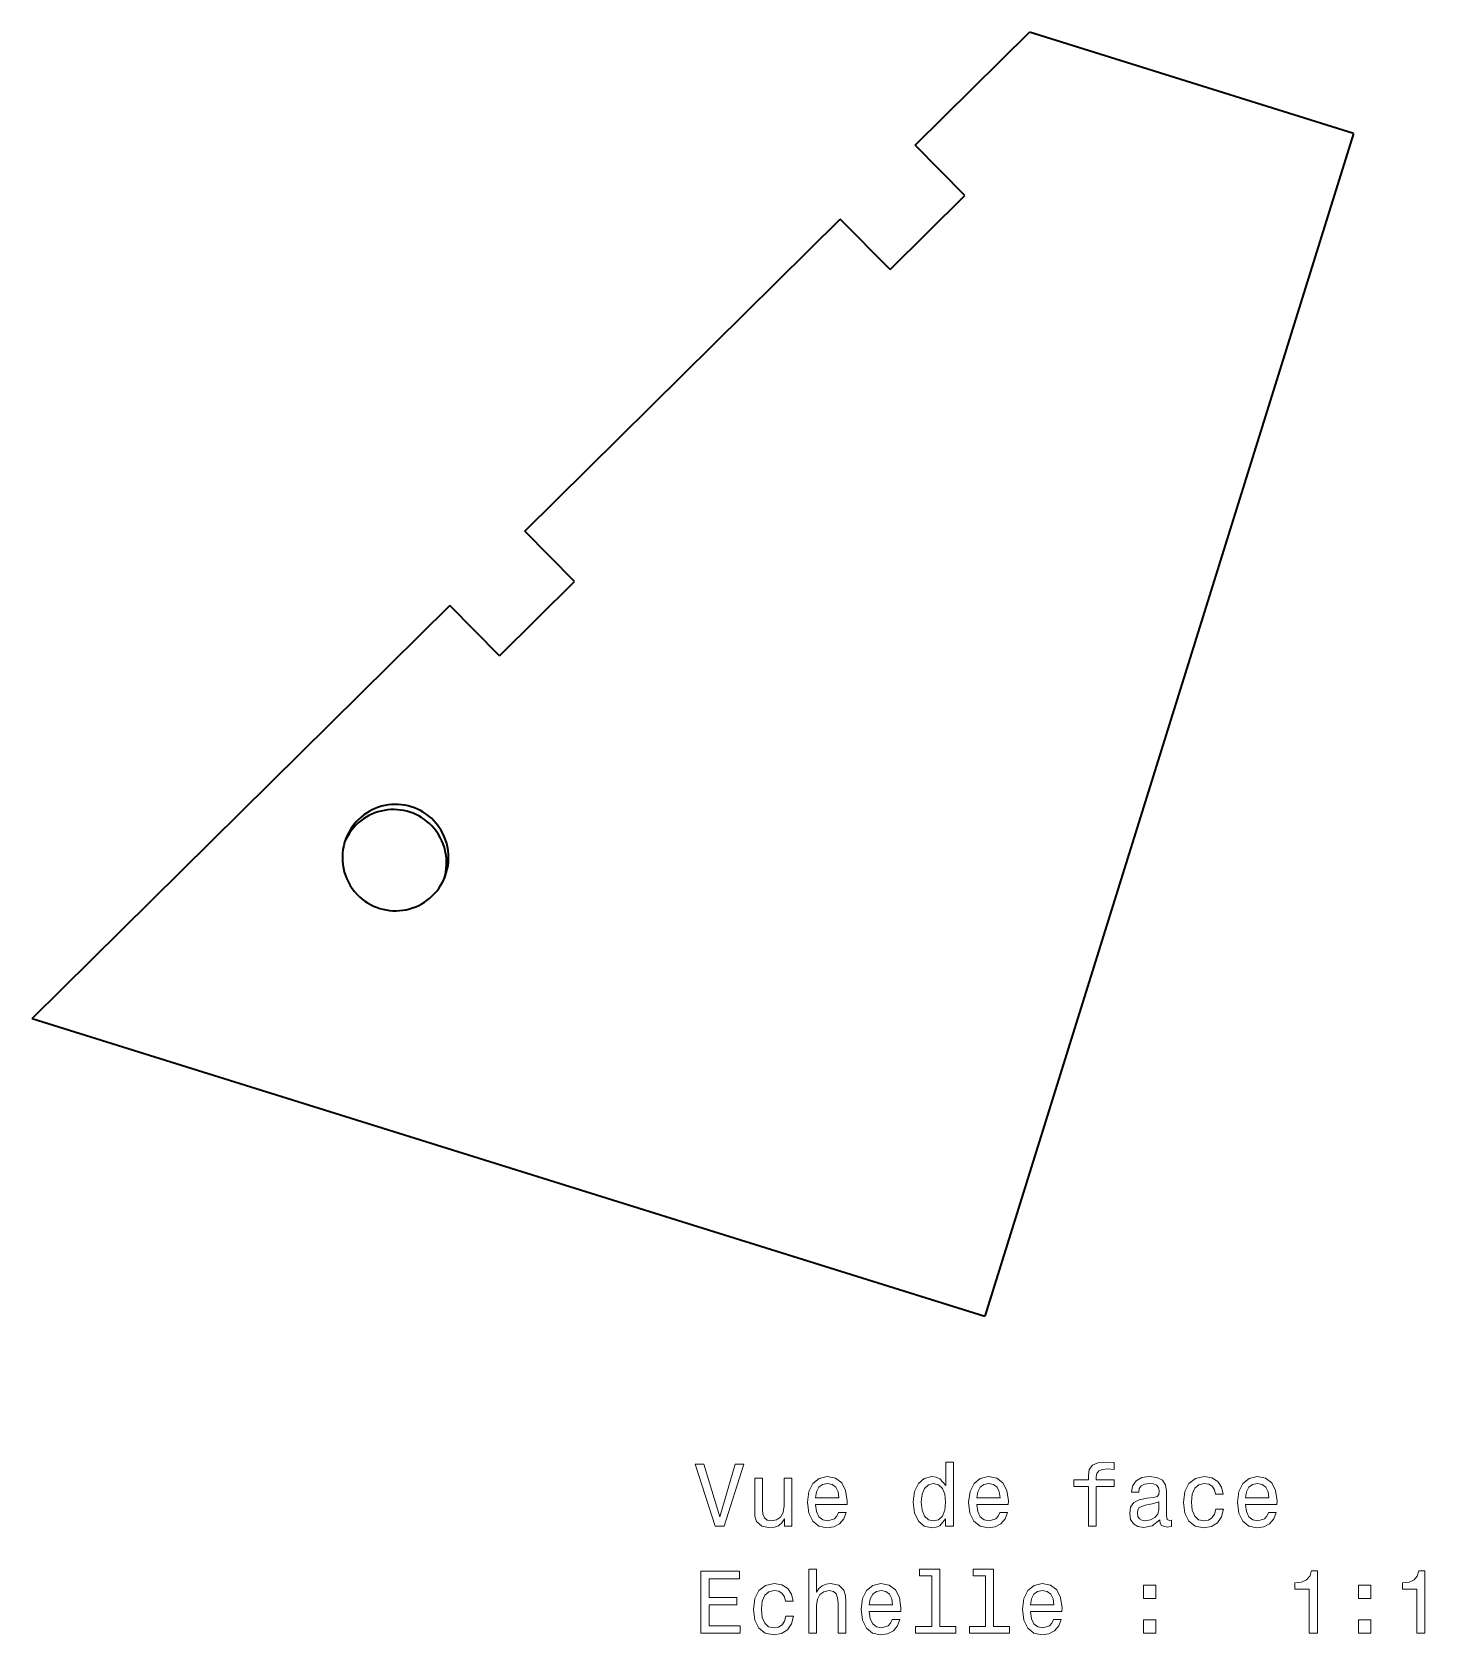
# Model space of a CAD drawing. Extents: x 166 to 244.7, y 92.5 to 183.1.
import ezdxf

# ---------------------------------------------------------------- set-up
doc = ezdxf.new("R2010")
doc.units = 0

msp = doc.modelspace()

# ---------------------------------------------------------------- linework, layer by layer
at = {"color": 7, "lineweight": 35, "ltscale": 0.227049}
msp.add_line((215.90004, 176.682114), (222.356567, 183.069244), dxfattribs=at)
at = {"color": 7, "lineweight": 35, "ltscale": 0.479611}
msp.add_line((240.667023, 177.344696), (222.356567, 183.069244), dxfattribs=at)
at = {"color": 7, "lineweight": 35, "ltscale": 0.1}
for p, q in [((218.713135, 173.83844), (215.90004, 176.682114)), ((214.483185, 169.653961), (211.670074, 172.49762)), ((196.665634, 152.027924), (193.852524, 154.871597)), ((192.428574, 147.836395), (189.615463, 150.680069))]:
    msp.add_line(p, q, dxfattribs=at)
at = {"color": 7, "lineweight": 35}
for p, q in [((240.667023, 177.344696), (219.832001, 110.517273)), ((193.852524, 154.871597), (211.670074, 172.49762)), ((166.022125, 127.340317), (189.615463, 150.680069)), ((166.022125, 127.340317), (219.832001, 110.517273))]:
    msp.add_line(p, q, dxfattribs=at)
at = {"color": 7, "lineweight": 35, "ltscale": 0.14875}
msp.add_line((214.483185, 169.653961), (218.713135, 173.83844), dxfattribs=at)
at = {"color": 7, "lineweight": 35, "ltscale": 0.149}
msp.add_line((192.428574, 147.836395), (196.665634, 152.027924), dxfattribs=at)
at = {"color": 7, "lineweight": 13}
for points in [[(205.740112, 102.165688), (204.862579, 99.185143), (203.959854, 102.165688), (203.480743, 102.165688), (204.610428, 98.660645), (205.114746, 98.660645), (206.219208, 102.165688)], [(210.279007, 99.886147), (212.05423, 99.886147), (212.059265, 100.092918), (211.978577, 100.67289), (211.756683, 101.106613), (211.403656, 101.368858), (210.934631, 101.464676), (210.475693, 101.363815), (210.122665, 101.08139), (209.895721, 100.622459), (209.815033, 100.017273), (209.890686, 99.396957), (210.11763, 98.943062), (210.465607, 98.660645), (210.919495, 98.564827), (211.312866, 98.630386), (211.635635, 98.801857), (211.872665, 99.074188), (212.008835, 99.437302), (211.570084, 99.437302), (211.479294, 99.235573), (211.348175, 99.084274), (210.974976, 98.963242), (210.687515, 99.018715), (210.470657, 99.195229), (210.329437, 99.482689), (210.279007, 99.871017)], [(217.626999, 99.079231), (217.626999, 98.660645), (218.070801, 98.660645), (218.070801, 102.281685), (217.632034, 102.281685), (217.632034, 100.955315), (217.294144, 101.3386), (217.087372, 101.429375), (216.850342, 101.464676), (216.421661, 101.363815), (216.088806, 101.08139), (215.871948, 100.627502), (215.79631, 100.017273), (215.871948, 99.407043), (216.088806, 98.948105), (216.421661, 98.660645), (216.850342, 98.564827), (217.087372, 98.600128), (217.299179, 98.690903)], [(219.387085, 99.886147), (221.162292, 99.886147), (221.167343, 100.092918), (221.086655, 100.67289), (220.864746, 101.106613), (220.511719, 101.368858), (220.042694, 101.464676), (219.583771, 101.363815), (219.230743, 101.08139), (219.003799, 100.622459), (218.923111, 100.017273), (218.998749, 99.396957), (219.225693, 98.943062), (219.573685, 98.660645), (220.027573, 98.564827), (220.420944, 98.630386), (220.743713, 98.801857), (220.980743, 99.074188), (221.116913, 99.437302), (220.678146, 99.437302), (220.587372, 99.235573), (220.456238, 99.084274), (220.083054, 98.963242), (219.795578, 99.018715), (219.57872, 99.195229), (219.437515, 99.482689), (219.387085, 99.871017)], [(225.686066, 100.899841), (225.686066, 98.660645), (226.129883, 98.660645), (226.129883, 100.899841), (227.138519, 100.899841), (227.138519, 101.278076), (226.129883, 101.278076), (226.129883, 101.444504), (226.165176, 101.646233), (226.281174, 101.782402), (226.477859, 101.863091), (226.760284, 101.893356), (227.138519, 101.873184), (227.138519, 102.25647), (226.659424, 102.281685), (226.225708, 102.23629), (225.923111, 102.100128), (225.741547, 101.863091), (225.686066, 101.5252), (225.686066, 101.278076), (224.874115, 101.278076), (224.874115, 100.899841)], [(229.715607, 99.013672), (229.715607, 98.998543), (229.740829, 98.827072), (229.816483, 98.706032), (230.134201, 98.610214), (230.381317, 98.650558), (230.381317, 98.9935), (230.275406, 98.978371), (230.134201, 99.04393), (230.108978, 99.245659), (230.108978, 100.647675), (230.048462, 101.005745), (229.871948, 101.257904), (229.564316, 101.409203), (229.1306, 101.464676), (228.70697, 101.40416), (228.394287, 101.232689), (228.197601, 100.965401), (228.132034, 100.612373), (228.132034, 100.582115), (228.530457, 100.582115), (228.56575, 100.79393), (228.676712, 100.945229), (228.858261, 101.036003), (229.115463, 101.071304), (229.362579, 101.046089), (229.539093, 100.970444), (229.645004, 100.839317), (229.680313, 100.657761), (229.660141, 100.445946), (229.579437, 100.340042), (229.377716, 100.289604), (228.999481, 100.24926), (228.56575, 100.158485), (228.258118, 99.997101), (228.076569, 99.744942), (228.021088, 99.371742), (228.071518, 99.038887), (228.227859, 98.791771), (228.480026, 98.635429), (228.828003, 98.579956), (229.297028, 98.68586)], [(232.86763, 100.471161), (233.306396, 100.471161), (233.215607, 100.874619), (232.998749, 101.192345), (232.660858, 101.38903), (232.222092, 101.464676), (231.737946, 101.363815), (231.369781, 101.08139), (231.137802, 100.622459), (231.057114, 100.007187), (231.132751, 99.396957), (231.359711, 98.943062), (231.717773, 98.660645), (232.20697, 98.564827), (232.640686, 98.640472), (232.978577, 98.852287), (233.210571, 99.185143), (233.311432, 99.628944), (232.887802, 99.628944), (232.812149, 99.346527), (232.670944, 99.134705), (232.469208, 99.003586), (232.222092, 98.963242), (231.914459, 99.028801), (231.692551, 99.23053), (231.556396, 99.558342), (231.511002, 100.022316), (231.556396, 100.476204), (231.697601, 100.804016), (231.924545, 101.005745), (232.222092, 101.076347), (232.484344, 101.03096), (232.68103, 100.91497), (232.812149, 100.723328)], [(234.5672, 99.886147), (236.342407, 99.886147), (236.347458, 100.092918), (236.266754, 100.67289), (236.044861, 101.106613), (235.691833, 101.368858), (235.222809, 101.464676), (234.763885, 101.363815), (234.410858, 101.08139), (234.183914, 100.622459), (234.10321, 100.017273), (234.178864, 99.396957), (234.405807, 98.943062), (234.753799, 98.660645), (235.207687, 98.564827), (235.601059, 98.630386), (235.923828, 98.801857), (236.160858, 99.074188), (236.297028, 99.437302), (235.858261, 99.437302), (235.767487, 99.235573), (235.636353, 99.084274), (235.263153, 98.963242), (234.975693, 99.018715), (234.758835, 99.195229), (234.61763, 99.482689), (234.5672, 99.871017)], [(208.942551, 101.368858), (208.498749, 101.368858), (208.498749, 99.805458), (208.448318, 99.442345), (208.302063, 99.180099), (208.075119, 99.018715), (207.777573, 98.968285), (207.540543, 99.008629), (207.389236, 99.129662), (207.303513, 99.336433), (207.28334, 99.628944), (207.28334, 101.368858), (206.839539, 101.368858), (206.839539, 99.5886), (206.85466, 99.23053), (206.950485, 98.932976), (207.242996, 98.660645), (207.712006, 98.564827), (207.964172, 98.600128), (208.18103, 98.690903), (208.36763, 98.847244), (208.518921, 99.074188), (208.518921, 98.660645), (208.942551, 98.660645)], [(210.279007, 100.259346), (210.334488, 100.60733), (210.470657, 100.864532), (210.677429, 101.020874), (210.949768, 101.076347), (211.217056, 101.020874), (211.423828, 100.864532), (211.549911, 100.60733), (211.595291, 100.259346)], [(216.92598, 101.066261), (217.218491, 100.995659), (217.440399, 100.798973), (217.571518, 100.471161), (217.621948, 100.017273), (217.571518, 99.558342), (217.440399, 99.23053), (217.218491, 99.028801), (216.92598, 98.963242), (216.648605, 99.028801), (216.436798, 99.23053), (216.295578, 99.563385), (216.250198, 100.017273), (216.295578, 100.466118), (216.436798, 100.79393), (216.648605, 100.995659)], [(219.387085, 100.259346), (219.442551, 100.60733), (219.57872, 100.864532), (219.785492, 101.020874), (220.057831, 101.076347), (220.325119, 101.020874), (220.531891, 100.864532), (220.657974, 100.60733), (220.703369, 100.259346)], [(234.5672, 100.259346), (234.622665, 100.60733), (234.758835, 100.864532), (234.965607, 101.020874), (235.237946, 101.076347), (235.505234, 101.020874), (235.712006, 100.864532), (235.838089, 100.60733), (235.883484, 100.259346)], [(229.665176, 99.608772), (229.60466, 99.346527), (229.443283, 99.144791), (229.201202, 99.013672), (228.903656, 98.968285), (228.712006, 98.9935), (228.575836, 99.074188), (228.490112, 99.215401), (228.46489, 99.412086), (228.485062, 99.5886), (228.56575, 99.714676), (228.888519, 99.855888), (229.297028, 99.916405), (229.665176, 100.037445)], [(203.803513, 92.613815), (206.022522, 92.613815), (206.022522, 93.037445), (204.267487, 93.037445), (204.267487, 94.222603), (205.830887, 94.222603), (205.830887, 94.64119), (204.267487, 94.64119), (204.267487, 95.690186), (205.982178, 95.690186), (205.982178, 96.113815), (203.803513, 96.113815)], [(209.890686, 92.613815), (210.334488, 92.613815), (210.334488, 94.177216), (210.379883, 94.535286), (210.526123, 94.797531), (210.753082, 94.958916), (211.055664, 95.019432), (211.297745, 94.969002), (211.449036, 94.832832), (211.524689, 94.605888), (211.549911, 94.303299), (211.549911, 92.613815), (211.993713, 92.613815), (211.993713, 94.394073), (211.973541, 94.752144), (211.882751, 95.049698), (211.585205, 95.322029), (211.121231, 95.417847), (210.869064, 95.382545), (210.652206, 95.286728), (210.470657, 95.135429), (210.334488, 94.928658), (210.334488, 96.234856), (209.890686, 96.234856)], [(216.845291, 95.861656), (216.845291, 92.987015), (215.932465, 92.987015), (215.932465, 92.613815), (218.196884, 92.613815), (218.196884, 92.987015), (217.289093, 92.987015), (217.289093, 96.234856), (216.149323, 96.234856), (216.149323, 95.861656)], [(219.881317, 95.861656), (219.881317, 92.987015), (218.968491, 92.987015), (218.968491, 92.613815), (221.23291, 92.613815), (221.23291, 92.987015), (220.325119, 92.987015), (220.325119, 96.234856), (219.185349, 96.234856), (219.185349, 95.861656)], [(238.16806, 92.613815), (238.626984, 92.613815), (238.626984, 96.13903), (238.284058, 96.13903), (238.193268, 95.831398), (238.011719, 95.624619), (237.734344, 95.503586), (237.351059, 95.463242), (237.351059, 95.105171), (238.16806, 95.105171)], [(244.240112, 92.613815), (244.699036, 92.613815), (244.699036, 96.13903), (244.356094, 96.13903), (244.26532, 95.831398), (244.083771, 95.624619), (243.806381, 95.503586), (243.423096, 95.463242), (243.423096, 95.105171), (244.240112, 95.105171)], [(208.579437, 94.424332), (209.018204, 94.424332), (208.927429, 94.827789), (208.710571, 95.145515), (208.372665, 95.342201), (207.933914, 95.417847), (207.449768, 95.316986), (207.081604, 95.034561), (206.849625, 94.57563), (206.768921, 93.960358), (206.844574, 93.350128), (207.071518, 92.896233), (207.429596, 92.613815), (207.918777, 92.517998), (208.352493, 92.593643), (208.690399, 92.805458), (208.922379, 93.138313), (209.023254, 93.582115), (208.599625, 93.582115), (208.523972, 93.299698), (208.382751, 93.087875), (208.18103, 92.956757), (207.933914, 92.916412), (207.626282, 92.981972), (207.404373, 93.183701), (207.268204, 93.511513), (207.222809, 93.975487), (207.268204, 94.429375), (207.409409, 94.757187), (207.636368, 94.958916), (207.933914, 95.029518), (208.196152, 94.984131), (208.392853, 94.868141), (208.523972, 94.676498)], [(213.315033, 93.839317), (215.090256, 93.839317), (215.095291, 94.046089), (215.014603, 94.62606), (214.792694, 95.059784), (214.439682, 95.322029), (213.970657, 95.417847), (213.511719, 95.316986), (213.158691, 95.034561), (212.931747, 94.57563), (212.851059, 93.970444), (212.926712, 93.350128), (213.153656, 92.896233), (213.501633, 92.613815), (213.955521, 92.517998), (214.348892, 92.583557), (214.671661, 92.755028), (214.908691, 93.027359), (215.044861, 93.390472), (214.60611, 93.390472), (214.51532, 93.188744), (214.384201, 93.037445), (214.011002, 92.916412), (213.723541, 92.971886), (213.506683, 93.148399), (213.365463, 93.43586), (213.315033, 93.824188)], [(222.423111, 93.839317), (224.198318, 93.839317), (224.203369, 94.046089), (224.122681, 94.62606), (223.900772, 95.059784), (223.547745, 95.322029), (223.07872, 95.417847), (222.619797, 95.316986), (222.266769, 95.034561), (222.039825, 94.57563), (221.959122, 93.970444), (222.034775, 93.350128), (222.261719, 92.896233), (222.609711, 92.613815), (223.063599, 92.517998), (223.45697, 92.583557), (223.779739, 92.755028), (224.016769, 93.027359), (224.152924, 93.390472), (223.714172, 93.390472), (223.623398, 93.188744), (223.492264, 93.037445), (223.119064, 92.916412), (222.831604, 92.971886), (222.614746, 93.148399), (222.473541, 93.43586), (222.423111, 93.824188)], [(228.802795, 94.570587), (229.498749, 94.570587), (229.498749, 95.322029), (228.802795, 95.322029)], [(240.946869, 94.570587), (241.642838, 94.570587), (241.642838, 95.322029), (240.946869, 95.322029)], [(213.315033, 94.212517), (213.370514, 94.560501), (213.506683, 94.817703), (213.713455, 94.974045), (213.985779, 95.029518), (214.253082, 94.974045), (214.459854, 94.817703), (214.585922, 94.560501), (214.631317, 94.212517)], [(222.423111, 94.212517), (222.478577, 94.560501), (222.614746, 94.817703), (222.821518, 94.974045), (223.093857, 95.029518), (223.361145, 94.974045), (223.567917, 94.817703), (223.694, 94.560501), (223.73938, 94.212517)], [(228.802795, 92.613815), (229.498749, 92.613815), (229.498749, 93.365257), (228.802795, 93.365257)], [(240.946869, 92.613815), (241.642838, 92.613815), (241.642838, 93.365257), (240.946869, 93.365257)]]:
    msp.add_lwpolyline(points, close=True, dxfattribs=at)
at = {"color": 7, "lineweight": 35}
for centre, radius, start, end in [((186.44101, 136.145538), 2.999894, 43.934987, 156.148698), ((186.552399, 136.436157), 3.000133, 43.938682, 159.116346), ((186.43544, 136.14476), 3.004113, 341.996993, 43.871924), ((186.546585, 136.435577), 3.004359, 339.025681, 43.869864), ((186.554153, 136.430405), 3.004359, 159.025683, 223.869863), ((186.548355, 136.42981), 3.000133, 223.938684, 339.116345)]:
    msp.add_arc(centre, radius, start, end, dxfattribs=at)

doc.saveas('drawing.dxf')
